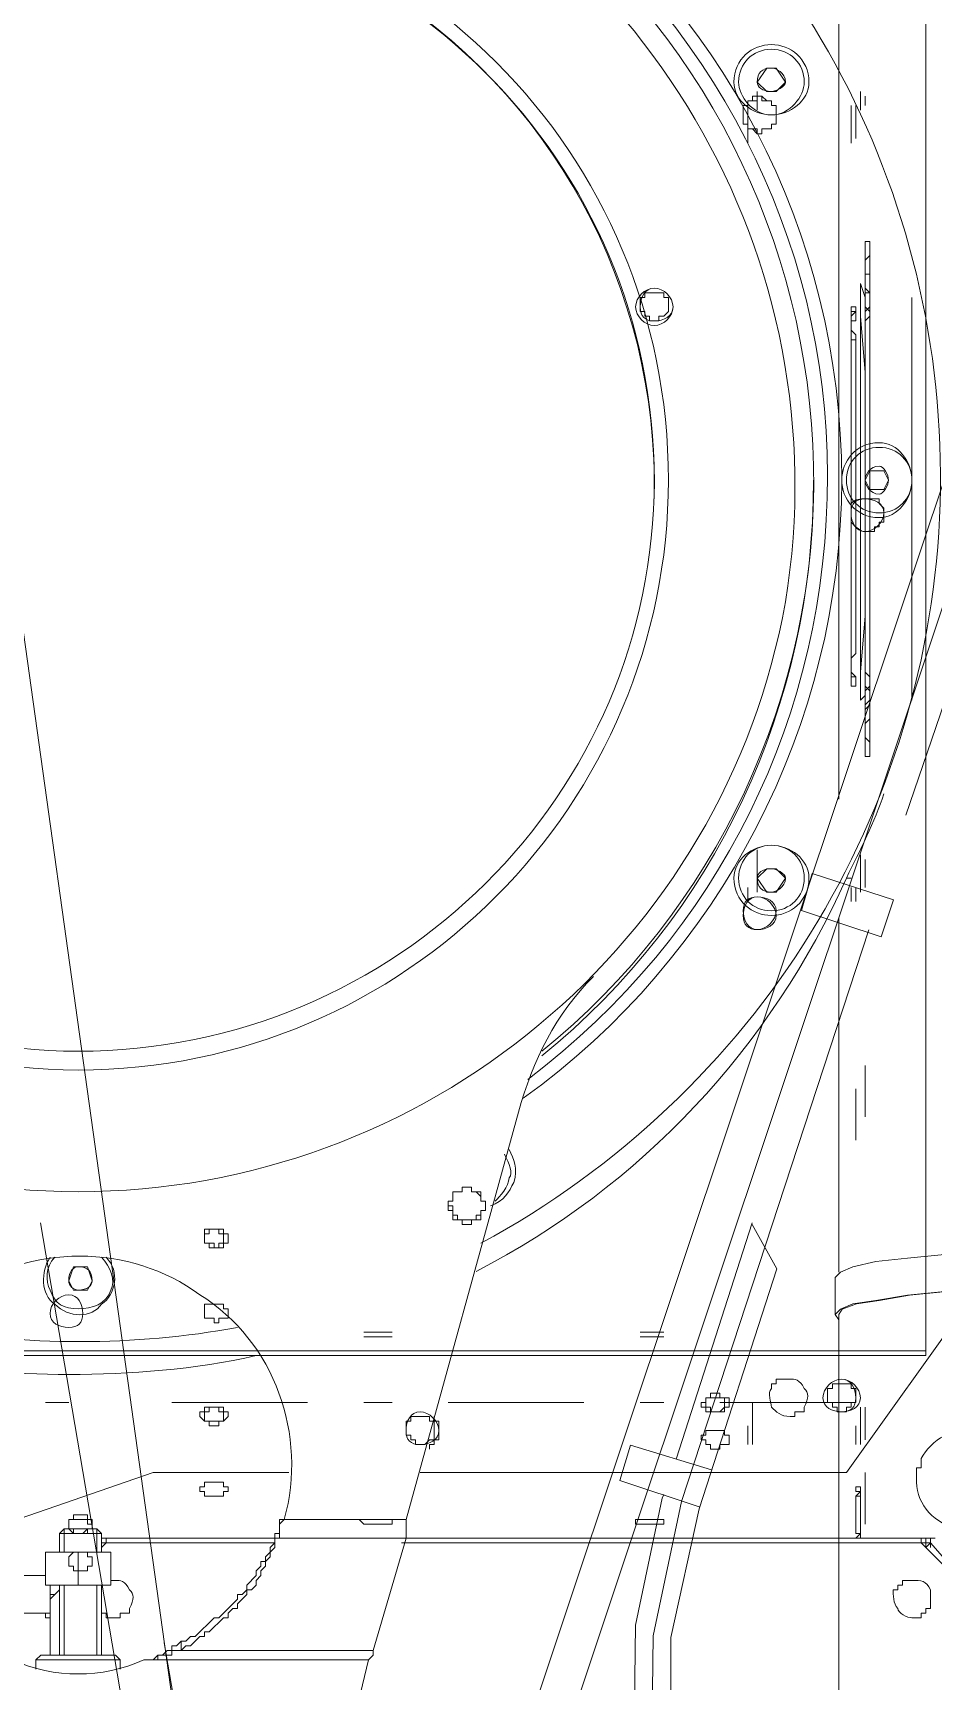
# Model space of a CAD drawing. Header units: millimetres. Extents: x 25083 to 52777, y 24772 to 45779.
# Drawn here: x 49333.5 to 49404.8, y 36073.1 to 36203.8 of the extents above; entities that cross this region are included whole.
import ezdxf

# ---------------------------------------------------------------- set-up
doc = ezdxf.new("R2010")
doc.units = ezdxf.units.MM
doc.layers.add('小车', color=7, linetype='Continuous')
doc.styles.add('标准', font='', dxfattribs={"width": 0.667})
doc.styles.get('标准').set_extended_font_data('FangSong_GB2312')
doc.dimstyles.new('标准', dxfattribs={"dimtxt": 35, "dimasz": 4, "dimexe": 2, "dimexo": 0, "dimtad": 1, "dimdec": 1, "dimzin": 9, "dimdsep": 46, "dimtxsty": '标准', "dimcen": 0, "dimdle": 6, "dimazin": 2, "dimtfac": 1, "dimtdec": 1, "dimtmove": 0, "dimatfit": 3, "dimfxl": 1, "dimtolj": 1, "dimtzin": 0, "dimarcsym": 0})

# ---------------------------------------------------------------- blocks, each defined once
blk = doc.blocks.new('zw$D2F4')
at = {"color": 7, "lineweight": 5}
for points in [[(514.33, 232.47), (514.33, 343.88)], [(514.33, 343.51), (514.33, 218.36)], [(500.96, 319.37), (501.71, 320.48)], [(502.45, 320.48), (501.71, 320.48)], [(502.45, 320.48), (503.19, 319.37)], [(501.71, 318.63), (500.96, 319.37)], [(503.19, 319.37), (502.45, 318.63)], [(501.71, 315.66), (501.33, 315.66), (501.33, 315.28), (500.96, 315.28), (500.59, 315.66), (500.22, 315.66), (500.22, 316.03), (499.85, 316.03), (499.85, 317.51), (500.22, 317.51), (500.22, 317.88), (500.59, 317.88)], [(500.59, 317.88), (500.22, 317.88), (500.22, 317.51), (499.85, 317.51), (499.85, 316.77), (499.85, 316.03), (500.22, 316.03), (500.22, 315.66), (500.96, 315.66), (500.96, 315.28), (501.33, 315.28), (501.33, 315.66), (501.71, 315.66)], [(500.22, 314.54), (500.22, 317.88)], [(500.22, 317.88), (500.22, 314.54)], [(500.59, 317.88), (500.96, 317.88), (500.96, 318.25), (501.33, 318.25), (501.33, 317.88), (501.71, 317.88), (502.08, 317.88), (502.08, 317.51), (502.45, 317.51), (502.45, 316.03), (502.08, 316.03), (502.08, 315.66), (501.71, 315.66)], [(501.71, 315.66), (502.08, 315.66), (502.08, 316.03), (502.45, 316.03), (502.45, 316.77), (502.45, 317.51), (502.08, 317.51), (502.08, 317.88), (501.71, 317.88), (501.33, 318.25), (500.59, 318.25), (500.59, 317.88)], [(500.96, 318.63), (500.96, 317.14)], [(500.96, 317.14), (500.96, 318.63)], [(500.96, 318.63), (500.96, 317.14)], [(500.96, 317.14), (500.96, 318.63)], [(501.71, 318.63), (502.45, 318.63)], [(509.13, 318.63), (509.13, 317.14)], [(509.13, 317.14), (509.13, 318.63)], [(509.5, 318.25), (509.5, 317.51)], [(509.5, 317.51), (509.5, 318.25)], [(500.22, 314.54), (500.22, 317.51)], [(500.22, 317.51), (500.22, 314.54)], [(508.39, 314.54), (508.39, 317.51)], [(508.39, 317.51), (508.39, 314.54)], [(508.76, 314.91), (508.76, 317.51)], [(508.76, 317.51), (508.76, 314.91)], [(509.88, 286.69), (509.88, 306.74), (509.5, 306.74), (509.5, 294.86), (509.5, 290.77), (509.5, 286.32)], [(509.5, 286.32), (509.5, 305.26), (509.88, 305.63), (509.88, 295.23), (509.88, 294.86), (509.88, 286.69)], [(509.5, 286.69), (509.5, 302.29), (509.13, 303.4), (509.13, 296.72), (509.13, 291.89), (509.13, 285.95)], [(509.88, 286.69), (509.88, 304.14), (509.5, 304.14), (509.5, 303.03), (509.88, 302.66), (509.88, 301.54), (509.5, 301.17), (509.5, 286.32)], [(492.79, 302.66), (492.05, 302.66), (492.05, 302.29), (491.68, 302.29), (491.68, 301.17), (492.05, 301.17), (492.05, 300.8), (492.42, 300.8), (492.42, 300.43), (492.79, 300.43)], [(492.79, 300.43), (493.16, 300.43), (493.16, 300.8), (493.54, 300.8), (493.91, 301.17), (493.91, 302.29), (493.54, 302.29), (493.54, 302.66), (492.79, 302.66)], [(509.5, 286.32), (509.5, 300.43), (509.88, 300.8), (509.88, 301.17), (509.5, 301.54), (509.5, 302.66), (509.88, 302.66), (509.88, 286.69)], [(508.39, 286.32), (508.39, 301.54), (508.76, 301.54), (508.76, 301.17), (508.39, 300.8), (508.39, 299.69), (508.76, 299.32), (508.76, 286.69)], [(508.39, 286.32), (508.39, 301.17), (508.39, 286.69)], [(508.76, 286.69), (508.76, 298.94), (508.39, 298.94), (508.39, 300.43), (508.76, 300.43), (508.76, 301.17), (508.39, 301.17), (508.39, 286.32)], [(509.13, 286.32), (509.13, 300.8), (509.5, 296.34), (509.5, 286.69)], [(509.5, 287.8), (509.88, 288.55)], [(509.88, 287.06), (509.5, 287.8)], [(510.99, 288.55), (509.88, 288.55)], [(510.99, 288.55), (511.36, 287.8)], [(511.36, 287.8), (510.99, 287.06)], [(508.39, 286.69), (508.39, 271.46), (508.39, 286.32)], [(508.76, 286.69), (508.76, 274.06), (508.39, 273.69), (508.39, 272.21), (508.76, 272.21), (508.76, 271.46), (508.39, 271.46), (508.39, 286.32)], [(508.39, 286.32), (508.39, 271.46), (508.76, 271.46), (508.76, 272.21), (508.39, 272.58), (508.39, 273.69), (508.76, 274.06), (508.76, 286.69)], [(509.13, 285.95), (509.13, 270.35), (509.5, 270.72), (509.5, 275.92), (509.5, 281.12), (509.5, 286.69)], [(509.5, 286.69), (509.5, 277.03), (509.13, 272.58), (509.13, 276.29), (509.13, 276.66), (509.13, 286.32)], [(509.5, 286.32), (509.5, 271.46), (509.88, 271.09), (509.88, 269.98), (509.5, 269.61), (509.5, 268.49), (509.88, 268.86), (509.88, 286.69)], [(509.88, 286.69), (509.88, 270.35), (509.5, 269.98), (509.5, 271.09), (509.88, 271.46), (509.88, 272.21), (509.5, 272.58), (509.5, 286.32)], [(509.5, 286.32), (509.5, 265.89), (509.88, 265.89), (509.88, 277.78), (509.88, 281.86), (509.88, 286.69)], [(509.88, 286.69), (509.88, 267.01), (509.5, 267.38), (509.5, 277.78), (509.5, 286.32)], [(509.5, 283.72), (510.25, 283.72), (510.25, 284.09), (510.62, 284.09), (510.62, 284.46), (510.99, 284.46), (510.99, 285.58), (510.62, 285.95), (510.62, 286.32), (509.5, 286.32)], [(509.88, 287.06), (510.99, 287.06)], [(513.22, 286.69), (513.22, 286.32)], [(513.22, 285.95), (513.22, 286.69)], [(513.22, 286.32), (513.22, 270.35), (513.22, 275.18), (513.22, 285.95)], [(500.96, 258.47), (500.96, 255.12)], [(500.96, 255.12), (500.96, 258.47)], [(500.96, 258.09), (500.96, 255.12)], [(500.96, 255.12), (500.96, 258.09)], [(509.13, 258.09), (509.13, 255.12)], [(509.13, 255.12), (509.13, 258.09)], [(509.5, 257.72), (509.5, 255.49)], [(509.5, 255.49), (509.5, 257.72)], [(500.96, 256.24), (501.71, 256.98)], [(501.71, 255.12), (500.96, 256.24)], [(502.45, 256.98), (501.71, 256.98)], [(502.45, 256.98), (503.19, 256.24)], [(503.19, 256.24), (502.45, 255.12)], [(508.39, 256.24), (508.02, 256.24)], [(500.22, 254.38), (500.22, 255.49)], [(500.22, 255.49), (500.22, 254.38)], [(500.22, 254.38), (500.22, 255.49)], [(500.22, 255.49), (500.22, 254.38)], [(501.71, 255.12), (502.45, 255.12)], [(508.39, 254.38), (508.39, 255.49)], [(508.39, 255.49), (508.39, 254.38)], [(508.76, 254.38), (508.76, 255.12), (508.76, 255.49)], [(508.76, 255.49), (508.76, 254.75), (508.76, 254.38)], [(509.5, 241.38), (509.5, 238.78), (509.5, 238.41), (509.5, 237.3)], [(509.5, 237.3), (509.5, 239.9), (509.5, 241.38)], [(509.5, 241.01), (509.5, 237.67)], [(509.5, 237.67), (509.5, 241.01)], [(508.76, 235.44), (508.76, 238.04), (508.76, 239.53)], [(508.76, 239.53), (508.76, 236.93), (508.76, 236.56), (508.76, 235.44)], [(508.76, 235.81), (508.76, 239.16)], [(508.76, 239.16), (508.76, 235.81)], [(476.82, 229.5), (476.82, 229.87), (476.45, 229.87), (476.45, 230.61), (476.82, 230.61), (476.82, 230.99), (476.82, 231.36), (477.57, 231.36), (477.57, 231.73), (478.31, 231.73), (478.31, 231.36), (478.68, 231.36), (479.05, 230.99)], [(479.05, 230.99), (479.05, 231.36), (478.31, 231.36), (478.31, 231.73), (477.94, 231.73), (477.57, 231.73), (477.57, 231.36), (476.82, 231.36), (476.82, 230.61), (476.45, 230.61), (476.45, 230.24), (476.82, 230.24), (476.82, 229.5)], [(514.33, 218.73), (514.33, 232.47)], [(479.05, 230.99), (479.05, 230.61), (479.42, 230.61), (479.42, 229.87), (479.05, 229.87), (479.05, 229.5), (479.05, 229.13), (478.31, 229.13), (478.31, 228.76), (477.57, 228.76), (477.57, 229.13), (476.82, 229.13), (476.82, 229.5)], [(476.82, 229.5), (477.2, 229.5), (477.2, 229.13), (477.94, 229.13), (478.68, 229.13), (478.68, 229.5), (479.05, 229.5), (479.05, 229.87), (479.42, 229.87), (479.42, 230.61), (479.05, 230.61), (479.05, 230.99)], [(457.89, 228.39), (457.14, 228.39), (457.14, 228.01), (457.14, 227.64), (457.14, 227.27), (457.51, 227.27), (457.51, 226.9), (457.89, 226.9)], [(457.89, 226.9), (457.89, 227.27), (457.14, 227.27), (457.14, 227.64), (457.14, 228.01), (457.51, 228.01), (457.51, 228.39), (457.89, 228.39)], [(457.89, 226.9), (458.63, 226.9), (458.63, 227.27), (459, 227.27), (459, 228.01), (458.63, 228.01), (458.63, 228.39), (457.89, 228.39)], [(457.89, 228.39), (458.26, 228.39), (458.26, 228.01), (458.63, 228.01), (458.63, 227.64), (458.63, 227.27), (458.26, 227.27), (458.26, 226.9), (457.89, 226.9)], [(521.02, 227.27), (508.02, 209.08)], [(446.37, 224.3), (446.74, 225.41)], [(447.86, 225.41), (446.74, 225.41)], [(447.86, 225.41), (448.23, 224.3)], [(446.74, 223.56), (446.37, 224.3)], [(446.74, 223.56), (447.86, 223.56)], [(448.23, 224.3), (447.86, 223.56)], [(457.89, 222.44), (457.14, 222.44), (457.14, 222.07), (457.14, 221.33), (457.89, 221.33), (457.89, 220.96)], [(457.89, 220.96), (458.26, 220.96), (458.26, 221.33), (459, 221.33), (459, 221.7), (459, 222.07), (458.63, 222.07), (458.63, 222.44), (457.89, 222.44)], [(469.77, 220.22), (470.88, 220.22), (472, 220.22)], [(472, 220.22), (470.88, 220.22), (469.77, 220.22)], [(469.77, 219.84), (470.88, 219.84), (472, 219.84)], [(472, 219.84), (470.88, 219.84), (469.77, 219.84)], [(470.14, 220.22), (471.63, 220.22)], [(471.63, 220.22), (470.14, 220.22)], [(470.14, 219.84), (471.63, 219.84)], [(471.63, 219.84), (470.14, 219.84)], [(491.68, 220.22), (492.42, 220.22), (492.79, 220.22), (493.54, 220.22)], [(493.54, 220.22), (492.79, 220.22), (492.42, 220.22), (491.68, 220.22)], [(491.68, 220.22), (493.54, 220.22)], [(493.54, 220.22), (491.68, 220.22)], [(491.68, 219.84), (492.42, 219.84), (493.54, 219.84)], [(493.54, 219.84), (492.42, 219.84), (491.68, 219.84)], [(491.68, 219.84), (493.16, 219.84)], [(493.16, 219.84), (491.68, 219.84)], [(514.33, 218.36), (434.86, 218.36)], [(435.23, 218.73), (514.33, 218.73)], [(444.52, 218.73), (445.26, 218.73), (446.37, 218.73)], [(446.37, 218.73), (445.26, 218.73), (444.52, 218.73)], [(444.52, 218.73), (446.37, 218.73)], [(446.37, 218.73), (444.52, 218.73)], [(454.54, 218.73), (465.31, 218.73)], [(465.31, 218.73), (454.54, 218.73)], [(476.45, 218.73), (487.22, 218.73)], [(487.22, 218.73), (476.45, 218.73)], [(497.99, 218.73), (508.76, 218.73)], [(508.76, 218.73), (497.99, 218.73)], [(514.33, 218.36), (514.33, 218.73)], [(503.56, 216.5), (502.45, 216.5), (502.45, 216.13), (502.08, 216.13), (502.08, 215.76)], [(507.65, 216.13), (506.91, 216.13), (506.91, 215.76), (506.53, 215.76), (506.53, 214.65), (506.91, 214.65), (506.91, 214.27), (507.28, 214.27), (507.28, 213.9), (507.65, 213.9)], [(507.65, 213.9), (508.02, 213.9), (508.02, 214.27), (508.39, 214.27), (508.39, 214.65), (508.76, 214.65), (508.76, 215.76), (508.39, 215.76), (508.39, 216.13), (507.65, 216.13)], [(444.52, 214.65), (446.37, 214.65)], [(446.37, 214.65), (444.52, 214.65)], [(465.31, 214.65), (461.23, 214.65), (460.11, 214.65), (454.54, 214.65)], [(454.54, 214.65), (459, 214.65), (459.74, 214.65), (465.31, 214.65)], [(455.29, 214.65), (464.94, 214.65)], [(464.94, 214.65), (455.29, 214.65)], [(469.77, 214.65), (472, 214.65)], [(472, 214.65), (469.77, 214.65)], [(469.77, 214.65), (472, 214.65)], [(472, 214.65), (469.77, 214.65)], [(487.22, 214.65), (482.77, 214.65), (481.65, 214.65), (476.45, 214.65)], [(476.45, 214.65), (480.54, 214.65), (481.65, 214.65), (487.22, 214.65)], [(476.82, 214.65), (486.48, 214.65)], [(486.48, 214.65), (476.82, 214.65)], [(491.68, 214.65), (493.54, 214.65)], [(493.54, 214.65), (491.68, 214.65)], [(491.68, 214.65), (493.54, 214.65)], [(493.54, 214.65), (491.68, 214.65)], [(497.62, 215.39), (497.25, 215.39), (497.25, 215.02), (496.88, 215.02), (496.88, 214.65), (496.51, 214.65), (496.51, 214.27), (496.88, 214.27), (496.88, 213.9), (497.62, 213.9)], [(497.62, 213.9), (497.25, 213.9), (497.25, 214.27), (496.88, 214.27), (496.88, 214.65), (496.88, 215.02), (497.62, 215.02)], [(497.62, 213.9), (498.36, 213.9), (498.36, 214.27), (498.74, 214.27), (498.74, 215.02), (497.99, 215.02), (497.99, 215.39), (497.62, 215.39)], [(497.62, 215.02), (498.36, 215.02), (498.36, 214.65), (498.36, 214.27), (497.99, 213.9), (497.62, 213.9)], [(508.76, 214.65), (504.31, 214.65), (503.56, 214.65), (497.99, 214.65)], [(497.99, 214.65), (502.45, 214.65), (503.19, 214.65), (508.76, 214.65)], [(498.36, 214.65), (508.39, 214.65)], [(508.39, 214.65), (498.36, 214.65)], [(500.59, 214.65), (500.59, 211.3)], [(500.59, 211.3), (500.59, 214.65)], [(457.89, 214.27), (457.14, 214.27), (457.14, 213.9), (456.77, 213.9), (456.77, 213.53), (457.14, 213.16), (457.51, 213.16), (457.51, 212.79), (457.89, 212.79)], [(457.89, 213.16), (457.14, 213.16), (457.14, 213.53), (457.14, 213.9), (457.51, 213.9), (457.51, 214.27), (457.89, 214.27)], [(457.89, 212.79), (458.26, 212.79), (458.26, 213.16), (458.63, 213.16), (459, 213.53), (459, 213.9), (458.63, 213.9), (458.63, 214.27), (457.89, 214.27)], [(457.89, 214.27), (458.26, 214.27), (458.26, 213.9), (458.63, 213.9), (458.63, 213.53), (458.63, 213.16), (457.89, 213.16)], [(474.23, 213.53), (473.48, 213.53), (473.48, 213.16), (473.11, 213.16), (473.11, 212.05), (473.48, 212.05), (473.48, 211.67), (473.85, 211.67), (473.85, 211.3), (474.23, 211.3)], [(474.23, 211.3), (474.6, 211.3), (474.97, 211.67), (475.34, 211.67), (475.34, 212.05), (475.34, 213.16), (474.97, 213.16), (474.97, 213.53), (474.23, 213.53)], [(475.71, 211.67), (475.71, 213.16), (475.34, 213.16), (475.34, 213.53)], [(500.59, 214.27), (500.59, 211.3)], [(500.59, 211.3), (500.59, 214.27)], [(503.56, 213.53), (503.93, 213.53), (503.93, 213.9), (504.68, 213.9), (504.68, 214.27)], [(509.13, 214.27), (509.13, 211.3)], [(509.13, 211.3), (509.13, 214.27)], [(509.5, 214.27), (509.5, 211.67)], [(509.5, 211.67), (509.5, 214.27)], [(474.97, 211.67), (475.34, 211.67), (475.34, 212.05)], [(475.34, 212.05), (475.34, 212.79)], [(497.62, 212.42), (496.88, 212.42), (496.88, 212.05), (496.51, 212.05), (496.51, 211.67), (496.88, 211.67), (496.88, 211.3), (497.25, 211.3), (497.25, 210.93), (497.62, 210.93)], [(497.62, 210.93), (497.99, 210.93), (497.99, 211.3), (498.74, 211.3), (498.74, 211.67), (498.74, 212.05), (498.36, 212.05), (498.36, 212.42), (497.62, 212.42)], [(500.22, 212.79), (500.22, 211.3)], [(500.22, 211.3), (500.22, 212.79)], [(500.22, 212.79), (500.22, 211.3)], [(500.22, 211.3), (500.22, 212.79)], [(508.76, 212.79), (508.76, 211.3)], [(508.76, 211.3), (508.76, 212.79)], [(509.13, 212.79), (509.13, 211.67)], [(509.13, 211.67), (509.13, 212.79)], [(474.97, 210.93), (474.97, 211.3), (475.34, 211.3), (475.34, 211.67), (475.71, 211.67)], [(513.96, 210.19), (513.96, 209.45), (513.59, 209.45), (513.59, 208.33)], [(453.06, 209.08), (432.63, 202.02)], [(463.83, 209.08), (453.06, 209.08)], [(457.89, 208.33), (457.14, 208.33), (457.14, 207.96), (456.77, 207.96), (456.77, 207.59), (457.14, 207.59), (457.14, 207.22), (457.89, 207.22)], [(457.89, 207.22), (458.63, 207.22), (458.63, 207.59), (459, 207.59), (459, 207.96), (458.63, 207.96), (458.63, 208.33), (457.89, 208.33)], [(508.02, 209.08), (474.23, 209.08)], [(509.13, 203.88), (508.76, 203.88), (509.13, 204.25), (508.76, 204.25), (508.76, 206.48), (508.76, 207.22), (509.13, 207.22), (509.13, 207.59), (508.76, 207.59), (508.76, 207.96), (509.13, 207.96)], [(509.13, 207.96), (509.13, 207.59), (509.13, 205.36), (509.13, 204.99), (509.13, 204.25), (509.13, 203.88)], [(509.5, 209.08), (509.5, 206.48), (509.5, 206.1), (509.5, 204.99)], [(509.5, 204.99), (509.5, 207.59), (509.5, 209.08)], [(509.5, 208.7), (509.5, 205.36)], [(509.5, 205.36), (509.5, 208.7)], [(509.13, 207.59), (508.76, 207.22), (508.76, 204.25), (509.13, 204.25)], [(509.13, 204.25), (509.13, 207.59)], [(447.12, 204.25), (446.74, 204.25), (446.37, 204.62), (446.37, 205.36), (446.74, 205.36), (446.74, 205.73), (447.12, 205.73)], [(447.12, 205.36), (446.37, 205.36), (446.37, 204.99), (446.37, 204.62), (446.74, 204.62), (446.74, 204.25), (447.12, 204.25)], [(447.12, 205.73), (447.86, 205.73), (447.86, 205.36), (448.23, 205.36), (448.23, 204.99), (448.23, 204.62), (447.86, 204.62), (447.86, 204.25), (447.12, 204.25)], [(447.12, 204.25), (447.49, 204.25), (447.86, 204.62), (448.23, 204.62), (448.23, 204.99), (447.86, 204.99), (447.86, 205.36), (447.12, 205.36)], [(462.71, 204.25), (463.08, 204.25), (463.08, 205.36), (463.46, 205.36)], [(470.88, 204.99), (469.77, 204.99), (469.4, 205.36), (470.88, 205.36)], [(470.88, 205.36), (472, 205.36), (472, 204.99), (470.88, 204.99)], [(492.42, 204.99), (491.31, 204.99), (491.31, 205.36), (492.42, 205.36)], [(492.42, 205.36), (493.54, 205.36), (493.54, 204.99), (492.42, 204.99)], [(446, 204.62), (445.63, 204.25)], [(445.63, 204.25), (447.12, 204.25)], [(445.63, 204.25), (445.63, 202.76)], [(447.12, 204.62), (446, 204.62)], [(446, 204.62), (447.12, 204.62)], [(448.6, 204.62), (447.12, 204.62)], [(448.6, 204.62), (447.12, 204.62)], [(448.97, 204.25), (447.12, 204.25)], [(448.6, 204.62), (448.97, 204.25)], [(448.97, 204.25), (448.97, 202.76)], [(455.29, 195.71), (455.66, 195.71), (456.03, 196.08), (456.4, 196.08), (457.89, 197.56), (458.26, 197.56), (459.74, 199.05), (459.74, 199.42), (460.11, 199.42), (460.49, 199.79), (460.49, 200.16), (461.23, 200.91), (461.23, 201.28), (461.6, 201.65), (461.6, 202.02), (461.97, 202.02), (461.97, 202.39), (462.34, 202.76), (462.34, 203.13), (462.71, 203.5), (462.71, 204.25)], [(462.71, 203.88), (462.71, 204.25)], [(444.52, 200.16), (444.52, 202.76)], [(447.12, 202.76), (444.52, 202.76)], [(444.89, 202.76), (444.52, 202.76)], [(449.72, 202.76), (444.89, 202.76)], [(447.12, 201.28), (446.74, 201.28), (446.74, 201.65), (446.37, 201.65), (446.37, 202.02), (446.37, 202.39), (446.74, 202.76), (447.12, 202.76)], [(447.12, 200.16), (447.12, 202.76)], [(449.72, 202.76), (447.12, 202.76)], [(447.12, 202.76), (447.86, 202.76), (447.86, 202.39), (448.23, 202.39), (448.23, 201.65), (447.86, 201.65), (447.86, 201.28), (447.12, 201.28)], [(462.71, 203.88), (448.97, 203.88)], [(448.97, 203.13), (449.34, 203.5)], [(448.97, 203.5), (448.97, 203.13)], [(448.97, 203.13), (448.97, 203.5)], [(448.97, 203.13), (448.97, 203.5), (449.34, 203.5)], [(449.34, 203.5), (449.34, 203.88)], [(449.34, 203.5), (462.71, 203.5)], [(462.71, 203.5), (449.34, 203.5)], [(449.72, 200.16), (449.72, 202.76)], [(472.74, 203.5), (513.96, 203.5)], [(513.96, 203.5), (472.74, 203.5)], [(515.07, 203.88), (473.11, 203.88)], [(513.96, 203.88), (513.96, 203.5), (514.33, 203.5), (514.33, 203.13)], [(513.96, 203.5), (518.42, 199.05)], [(514.33, 203.13), (513.96, 203.5)], [(514.7, 203.5), (514.33, 203.13)], [(514.7, 203.88), (514.7, 203.5)], [(517.3, 200.53), (514.7, 203.5)], [(514.7, 203.5), (514.7, 203.13)], [(444.52, 200.91), (440.8, 200.91)], [(447.12, 200.16), (444.52, 200.16)], [(444.52, 200.16), (444.89, 200.16)], [(444.89, 200.16), (444.89, 199.42)], [(445.63, 200.16), (444.89, 200.16)], [(445.63, 200.16), (444.89, 200.16)], [(447.12, 200.16), (445.63, 200.16)], [(447.12, 200.16), (445.63, 200.16)], [(445.63, 200.16), (445.63, 194.59)], [(449.72, 200.16), (447.12, 200.16)], [(448.97, 200.16), (447.12, 200.16)], [(448.97, 200.16), (447.12, 200.16)], [(449.72, 200.16), (448.97, 200.16)], [(449.72, 200.16), (448.97, 200.16)], [(448.97, 200.16), (448.97, 194.59)], [(513.22, 200.53), (512.48, 200.53), (512.48, 200.16), (512.1, 200.16), (512.1, 199.79), (511.73, 199.79)], [(444.89, 199.05), (445.63, 199.79)], [(444.89, 199.42), (445.26, 199.42)], [(444.89, 198.31), (444.89, 199.42)], [(444.89, 194.59), (444.89, 199.05)], [(435.98, 197.93), (444.15, 197.93)], [(444.52, 197.93), (442.66, 197.93), (442.29, 197.56), (440.8, 197.56), (440.43, 197.19), (440.06, 197.19), (439.69, 196.82), (438.57, 196.82), (438.57, 196.45), (437.83, 196.45)], [(444.89, 197.19), (444.89, 197.56), (444.52, 197.56), (444.52, 197.93)], [(444.89, 198.31), (444.89, 197.93)], [(448.97, 197.93), (449.34, 197.93), (449.34, 197.56), (450.09, 197.56)], [(450.09, 197.56), (450.46, 197.56), (450.46, 197.93), (451.2, 197.93), (451.2, 198.31)], [(513.22, 197.56), (513.96, 197.56), (513.96, 197.93), (514.33, 197.93), (514.33, 198.31), (514.7, 198.31)], [(452.69, 194.22), (453.06, 194.22), (453.43, 194.59), (453.8, 194.59), (454.17, 194.96), (454.54, 194.96), (454.54, 195.33), (454.91, 195.33), (455.29, 195.71)], [(455.29, 194.96), (455.29, 195.71)], [(444.15, 194.59), (443.77, 194.22)], [(450.46, 194.22), (443.77, 194.22)], [(443.77, 194.22), (443.77, 193.48)], [(450.09, 194.59), (444.15, 194.59)], [(450.46, 194.22), (450.09, 194.59)], [(450.46, 194.22), (450.46, 193.48)]]:
    blk.add_lwpolyline(points, dxfattribs=at)
blk.add_lwpolyline([(513.22, 286.69), (513.22, 302.29), (513.22, 297.46)], close=True, dxfattribs=at)
at = {"color": 7, "lineweight": 0}
for points in [[(473.11, 205.36), (482.02, 237.67)], [(462.71, 203.88), (463.08, 203.88), (463.08, 204.99), (463.46, 205.36)], [(463.46, 205.36), (473.11, 205.36)], [(473.11, 205.36), (473.11, 203.88)], [(446, 204.62), (446, 202.76)], [(448.6, 204.62), (448.6, 202.76)], [(455.29, 194.96), (455.66, 195.33), (456.03, 195.33), (456.77, 196.08), (457.14, 196.08), (457.14, 196.45), (457.51, 196.45), (458.63, 197.56), (459, 197.56), (459, 197.93), (459.37, 198.31), (459.74, 198.31), (459.74, 198.68), (460.49, 199.42), (460.49, 199.79), (460.86, 199.79), (461.23, 200.16), (461.23, 200.53), (461.6, 200.91), (461.6, 201.28), (461.97, 201.65), (461.97, 202.02), (462.34, 202.39), (462.34, 202.76), (462.71, 203.13), (462.71, 203.88)], [(462.71, 203.88), (473.11, 203.88)], [(473.11, 203.88), (470.51, 194.96)], [(446, 200.16), (446, 194.59)], [(448.6, 200.16), (448.6, 194.59)], [(452.69, 194.22), (453.43, 194.22), (453.43, 194.59), (454.54, 194.59), (454.54, 194.96), (455.29, 194.96)], [(455.29, 194.96), (470.51, 194.96)], [(470.51, 194.96), (470.51, 194.59), (470.14, 194.22)], [(452.32, 194.22), (470.14, 194.22)], [(452.32, 194.22), (452.69, 194.22)], [(470.14, 194.22), (467.54, 183.45)]]:
    blk.add_lwpolyline(points, dxfattribs=at)
at = {"color": 7, "lineweight": 5}
for points in [[(515.45, 285.95), (516.19, 310.83), (503.56, 333.85), (482.4, 346.48)], [(503.19, 278.15), (507.65, 305.26), (492.05, 331.99), (466.06, 341.28)], [(507.65, 287.8), (507.65, 307.49), (497.99, 325.68), (482.4, 336.82)], [(506.53, 288.17), (506.53, 307.11), (497.25, 324.57), (482.4, 335.71)], [(505.42, 288.92), (505.05, 306.74), (496.51, 323.83), (482.02, 334.59)], [(470.51, 327.17), (484.62, 318.63), (493.16, 303.03), (492.79, 286.32)], [(483.88, 242.5), (497.62, 253.64), (505.79, 270.72), (505.42, 288.92)], [(482.4, 238.78), (497.99, 249.92), (507.65, 268.49), (507.65, 287.8)], [(482.77, 240.27), (497.99, 251.78), (506.53, 269.24), (506.53, 288.17)], [(483.88, 242.13), (497.62, 253.27), (505.42, 269.98), (505.42, 287.8)], [(508.39, 285.95), (508.76, 286.32), (509.13, 286.32), (509.5, 286.32)], [(479.05, 227.27), (500.96, 239.16), (514.7, 261.44), (515.45, 285.95)], [(508.39, 284.46), (508.39, 284.83), (508.39, 285.2), (508.39, 285.95)], [(509.5, 283.72), (509.13, 283.72), (508.76, 284.09), (508.39, 284.46)], [(391.41, 278.15), (396.24, 251.04), (419.64, 231.36), (447.12, 231.36)], [(447.12, 231.36), (474.6, 231.36), (498.36, 251.04), (503.19, 278.15)], [(508.02, 256.24), (509.13, 258.47), (510.25, 260.69), (510.99, 262.92)], [(478.68, 225.04), (491.68, 231.73), (502.08, 242.87), (508.02, 256.24)], [(481.28, 232.47), (481.65, 232.84), (481.28, 233.58), (480.91, 234.33)], [(481.65, 232.1), (482.02, 233.21), (481.65, 233.96), (481.28, 234.7)], [(479.8, 230.24), (480.91, 230.61), (481.28, 231.36), (481.65, 232.1)], [(480.17, 230.61), (480.54, 230.99), (481.28, 231.73), (481.28, 232.47)], [(444.89, 226.16), (444.15, 225.04), (444.15, 223.19), (445.26, 222.44)], [(445.26, 226.16), (444.52, 225.41), (444.52, 224.3), (444.89, 223.56)], [(449.72, 223.56), (450.09, 224.3), (449.72, 225.41), (448.97, 226.16)], [(448.97, 222.44), (450.09, 223.19), (450.46, 225.04), (449.34, 226.16)], [(444.89, 223.56), (445.26, 222.44), (446, 222.07), (447.12, 222.07)], [(447.12, 222.07), (448.23, 222.07), (449.34, 222.44), (449.72, 223.56)], [(445.26, 222.44), (446.37, 221.33), (448.23, 221.33), (448.97, 222.44)], [(434.49, 220.59), (443.03, 219.1), (451.57, 219.1), (459.74, 220.59)], [(446.37, 216.87), (451.2, 216.87), (456.4, 217.25), (461.23, 218.36)], [(433, 217.99), (437.09, 217.25), (441.92, 216.87), (446.37, 216.87)], [(502.08, 215.76), (501.71, 215.39), (502.08, 214.65), (502.08, 214.27)], [(504.68, 215.76), (504.31, 216.5), (503.93, 216.5), (503.56, 216.5)], [(504.68, 214.27), (505.05, 215.02), (505.05, 215.39), (504.68, 215.76)], [(502.08, 214.27), (502.45, 213.9), (502.82, 213.53), (503.56, 213.53)], [(475.34, 212.79), (475.34, 212.79), (475.34, 212.79), (475.34, 212.79)], [(513.96, 210.19), (514.7, 211.67), (516.56, 212.79), (518.42, 212.42)], [(513.59, 208.33), (513.59, 206.48), (515.07, 204.99), (516.93, 204.62)], [(448.97, 203.5), (448.97, 203.5), (448.97, 203.5), (448.97, 203.5)], [(514.33, 203.88), (514.33, 203.5), (514.33, 203.5), (514.33, 203.5)], [(514.33, 203.5), (514.7, 203.5), (514.7, 203.5), (514.7, 203.5)], [(450.09, 200.53), (450.09, 200.53), (449.72, 200.53), (449.72, 200.53)], [(451.2, 199.79), (450.83, 200.53), (450.46, 200.53), (450.09, 200.53)], [(514.7, 199.79), (514.33, 200.53), (513.96, 200.53), (513.22, 200.53)], [(451.2, 198.31), (451.57, 199.05), (451.57, 199.42), (451.2, 199.79)], [(511.73, 199.79), (511.73, 199.42), (511.73, 198.68), (512.1, 198.31)], [(514.7, 198.31), (514.7, 199.05), (514.7, 199.42), (514.7, 199.79)], [(444.89, 197.93), (444.89, 197.93), (444.52, 197.93), (444.52, 197.93)], [(444.89, 197.93), (444.89, 197.93), (444.89, 197.56), (444.89, 197.56)], [(444.89, 197.56), (444.89, 197.19), (444.89, 197.19), (444.89, 196.82)], [(512.1, 198.31), (512.1, 197.93), (512.85, 197.56), (513.22, 197.56)], [(444.89, 196.82), (444.89, 196.08), (444.89, 195.33), (444.89, 194.59)]]:
    blk.add_open_spline(points, degree=3, dxfattribs=at)
for points in [[(447.12, 334.59), (421.49, 334.59), (400.7, 313.8), (400.7, 287.8), (400.7, 262.18), (421.49, 241.01), (447.12, 241.01), (473.11, 241.01), (493.91, 262.18), (493.91, 287.8), (493.91, 313.8), (473.11, 334.59), (447.12, 334.59)], [(447.12, 333.48), (422.24, 333.48), (401.81, 313.06), (401.81, 287.8), (401.81, 262.92), (422.24, 242.5), (447.12, 242.5), (472.37, 242.5), (492.79, 262.92), (492.79, 287.8), (492.79, 313.06), (472.37, 333.48), (447.12, 333.48)], [(502.08, 322.34), (500.59, 322.34), (499.11, 321.23), (499.11, 319.37), (499.11, 317.88), (500.59, 316.77), (502.08, 316.77), (503.56, 316.77), (505.05, 317.88), (505.05, 319.37), (505.05, 321.23), (503.56, 322.34), (502.08, 322.34)], [(502.08, 321.97), (500.59, 321.97), (499.48, 320.85), (499.48, 319.37), (499.48, 318.25), (500.59, 316.77), (502.08, 316.77), (503.56, 316.77), (504.68, 318.25), (504.68, 319.37), (504.68, 320.85), (503.56, 321.97), (502.08, 321.97)], [(502.08, 320.48), (501.33, 320.48), (500.96, 320.11), (500.96, 319.37), (500.96, 319), (501.33, 318.63), (502.08, 318.63), (502.45, 318.63), (503.19, 319), (503.19, 319.37), (503.19, 320.11), (502.45, 320.48), (502.08, 320.48)], [(492.79, 303.03), (492.05, 303.03), (491.31, 302.29), (491.31, 301.54), (491.31, 300.8), (492.05, 300.06), (492.79, 300.06), (493.54, 300.06), (494.28, 300.8), (494.28, 301.54), (494.28, 302.29), (493.54, 303.03), (492.79, 303.03)], [(492.79, 303.03), (492.05, 303.03), (491.68, 302.29), (491.68, 301.54), (491.68, 300.8), (492.05, 300.43), (492.79, 300.43), (493.54, 300.43), (494.28, 300.8), (494.28, 301.54), (494.28, 302.29), (493.54, 303.03), (492.79, 303.03)], [(510.62, 290.77), (508.76, 290.77), (507.65, 289.29), (507.65, 287.8), (507.65, 286.32), (508.76, 284.83), (510.62, 284.83), (512.1, 284.83), (513.22, 286.32), (513.22, 287.8), (513.22, 289.29), (512.1, 290.77), (510.62, 290.77)], [(510.62, 290.4), (509.13, 290.4), (508.02, 289.29), (508.02, 287.8), (508.02, 286.32), (509.13, 285.2), (510.62, 285.2), (512.1, 285.2), (513.22, 286.32), (513.22, 287.8), (513.22, 289.29), (512.1, 290.4), (510.62, 290.4)], [(510.62, 288.92), (509.88, 288.92), (509.5, 288.17), (509.5, 287.8), (509.5, 287.43), (509.88, 286.69), (510.62, 286.69), (510.99, 286.69), (511.36, 287.43), (511.36, 287.8), (511.36, 288.17), (510.99, 288.92), (510.62, 288.92)], [(509.5, 286.32), (508.76, 286.32), (508.39, 285.95), (508.39, 285.2), (508.39, 284.46), (508.76, 283.72), (509.5, 283.72), (510.25, 283.72), (510.99, 284.46), (510.99, 285.2), (510.99, 285.95), (510.25, 286.32), (509.5, 286.32)], [(502.08, 258.84), (500.59, 258.84), (499.11, 257.72), (499.11, 256.24), (499.11, 254.38), (500.59, 253.27), (502.08, 253.27), (503.56, 253.27), (505.05, 254.38), (505.05, 256.24), (505.05, 257.72), (503.56, 258.84), (502.08, 258.84)], [(502.08, 258.84), (500.59, 258.84), (499.48, 257.72), (499.48, 256.24), (499.48, 254.75), (500.59, 253.64), (502.08, 253.64), (503.56, 253.64), (504.68, 254.75), (504.68, 256.24), (504.68, 257.72), (503.56, 258.84), (502.08, 258.84)], [(502.08, 256.98), (501.33, 256.98), (500.96, 256.61), (500.96, 256.24), (500.96, 255.49), (501.33, 255.12), (502.08, 255.12), (502.45, 255.12), (503.19, 255.49), (503.19, 256.24), (503.19, 256.61), (502.45, 256.98), (502.08, 256.98)], [(500.96, 254.75), (500.22, 254.75), (499.85, 254.38), (499.85, 253.64), (499.85, 252.9), (500.22, 252.15), (500.96, 252.15), (501.71, 252.15), (502.45, 252.9), (502.45, 253.64), (502.45, 254.38), (501.71, 254.75), (500.96, 254.75)], [(500.96, 254.75), (500.22, 254.75), (499.85, 254.01), (499.85, 253.27), (499.85, 252.52), (500.22, 252.15), (500.96, 252.15), (501.71, 252.15), (502.45, 252.52), (502.45, 253.27), (502.45, 254.01), (501.71, 254.75), (500.96, 254.75)], [(447.12, 225.41), (446.74, 225.41), (446.37, 225.04), (446.37, 224.3), (446.37, 223.93), (446.74, 223.56), (447.12, 223.56), (447.86, 223.56), (448.23, 223.93), (448.23, 224.3), (448.23, 225.04), (447.86, 225.41), (447.12, 225.41)], [(446.37, 223.19), (445.63, 223.19), (444.89, 222.44), (444.89, 221.7), (444.89, 220.96), (445.63, 220.59), (446.37, 220.59), (447.12, 220.59), (447.49, 220.96), (447.49, 221.7), (447.49, 222.44), (447.12, 223.19), (446.37, 223.19)], [(446.37, 223.19), (445.63, 223.19), (444.89, 222.44), (444.89, 221.7), (444.89, 220.96), (445.63, 220.59), (446.37, 220.59), (447.12, 220.59), (447.49, 220.96), (447.49, 221.7), (447.49, 222.44), (447.12, 223.19), (446.37, 223.19)], [(507.65, 216.5), (506.91, 216.5), (506.16, 215.76), (506.16, 215.02), (506.16, 214.27), (506.91, 213.9), (507.65, 213.9), (508.39, 213.9), (509.13, 214.27), (509.13, 215.02), (509.13, 215.76), (508.39, 216.5), (507.65, 216.5)], [(507.65, 216.5), (506.91, 216.5), (506.16, 215.76), (506.16, 215.02), (506.16, 214.27), (506.91, 213.9), (507.65, 213.9), (508.39, 213.9), (508.76, 214.27), (508.76, 215.02), (508.76, 215.76), (508.39, 216.5), (507.65, 216.5)], [(474.23, 213.9), (473.48, 213.9), (473.11, 213.16), (473.11, 212.42), (473.11, 211.67), (473.48, 211.3), (474.23, 211.3), (474.97, 211.3), (475.71, 211.67), (475.71, 212.42), (475.71, 213.16), (474.97, 213.9), (474.23, 213.9)], [(474.23, 213.9), (473.48, 213.9), (473.11, 213.16), (473.11, 212.42), (473.11, 211.67), (473.48, 211.3), (474.23, 211.3), (474.97, 211.3), (475.71, 211.67), (475.71, 212.42), (475.71, 213.16), (474.97, 213.9), (474.23, 213.9)]]:
    blk.add_open_spline(points, degree=3, knots=[0, 0, 0, 0, 1, 1, 1, 2, 2, 2, 3, 3, 3, 4, 4, 4, 4], dxfattribs=at)
at = {"color": 7, "lineweight": 0}
for points in [[(487.97, 248.44), (484.99, 245.47), (483.14, 241.75), (482.02, 237.67)], [(437.46, 223.19), (443.4, 227.27), (451.2, 227.27), (456.77, 223.19)], [(456.77, 223.19), (462.71, 219.47), (465.31, 212.05), (463.46, 205.36)], [(441.92, 194.22), (445.26, 192.74), (448.97, 192.74), (452.32, 194.22)]]:
    blk.add_open_spline(points, degree=3, dxfattribs=at)
blk = doc.blocks.new('*D468')
at = {"layer": 'DEFPOINTS', "color": 0}
for p in [(36394.73, 116814.5), (36374.45, 116811.67), (36378.59, 116781.93)]:
    blk.add_point(p, dxfattribs=at)
at = {"layer": '小车', "color": 0, "lineweight": -2}
for p, q in [((36394.73, 116814.5), (36388.79, 116857.13)), ((36374.45, 116811.67), (36396.71, 116814.77)), ((36398.31, 116788.72), (36395.28, 116810.54)), ((36378.59, 116781.93), (36400.85, 116785.03))]:
    blk.add_line(p, q, dxfattribs=at)
at = {"layer": '小车', "color": 0}
for points in [[(36395.94, 116810.63), (36394.62, 116810.44), (36394.73, 116814.5)], [(36398.98, 116788.81), (36397.65, 116788.62), (36398.87, 116784.75)]]:
    blk.add_solid(points, dxfattribs=at)
at = {"layer": '小车', "color": 0, "insert": (36409.43, 116840.3), "char_height": 35, "attachment_point": 5, "rotation": 277.9254, "style": '标准'}
blk.add_mtext('\\A1;30', dxfattribs=at)
blk = doc.blocks.new('A$C1A4175F5')
at = {"layer": '小车', "color": 7, "lineweight": 0}
for points in [[(247.215, 442.635), (867.071, 649.533)], [(246.235, 445.574), (853.493, 648.133)], [(325.187, 482.39), (325.607, 482.67), (326.027, 483.79), (326.307, 485.61), (326.727, 487.99), (327.007, 490.93), (327.147, 494.289), (327.287, 497.929), (327.427, 501.709)], [(325.187, 482.111), (325.607, 482.53), (326.027, 483.51), (326.307, 485.33), (326.727, 487.85), (327.007, 490.79), (327.147, 494.149), (327.287, 497.789), (327.427, 501.709)], [(328.127, 482.111), (328.546, 482.53), (328.966, 483.51), (329.386, 485.33), (329.666, 487.85), (329.946, 490.79), (330.226, 494.149), (330.366, 497.789), (330.366, 501.709)], [(355.144, 485.75), (358.083, 486.73)], [(358.083, 486.73), (360.183, 480.291)], [(355.144, 485.75), (357.244, 479.451)], [(229.857, 482.39), (325.187, 482.39)], [(324.767, 482.39), (325.187, 482.111)], [(328.546, 482.39), (356.684, 482.39)], [(366.063, 482.39), (449.494, 482.39)], [(325.187, 482.111), (328.127, 482.111)], [(357.244, 479.451), (360.183, 480.291)], [(309.788, 471.332), (328.826, 477.491)], [(313.708, 469.512), (332.466, 475.531)], [(312.868, 472.312), (314.828, 465.872)], [(289.071, 469.092), (299.569, 469.092), (309.788, 471.332)], [(309.928, 471.332), (312.028, 465.032)], [(290.05, 466.152), (300.549, 466.292), (310.628, 468.392)], [(310.628, 468.392), (310.908, 468.532)], [(312.028, 465.032), (314.828, 465.872)], [(229.857, 438.575), (686.91, 374.882)], [(299.15, 428.916), (264.853, 434.795)]]:
    blk.add_lwpolyline(points, dxfattribs=at)
at = {"layer": '小车', "color": 1, "lineweight": 0}
for points in [[(364.803, 487.71), (373.762, 490.79)], [(310.348, 469.932), (355.704, 484.77)], [(288.931, 467.552), (299.709, 467.692), (310.348, 469.932)], [(285.571, 427.096), (332.466, 419.117)]]:
    blk.add_lwpolyline(points, dxfattribs=at)
at = {"layer": '小车', "color": 3, "lineweight": 0}
blk.add_lwpolyline([(328.826, 477.491), (332.326, 475.531)], dxfattribs=at)
at = {"layer": '小车'}
dim = blk.add_aligned_dim(p1=(410.909, 592.677), p2=(406.768, 622.421), distance=-20.472, dimstyle='标准', dxfattribs=at)
dim.commit()
dim.dimension.update_dxf_attribs({"geometry": '*D468', "text_midpoint": (441.753, 651.042), "insert": (-35967.681, -116189.253)})

msp = doc.modelspace()

# ---------------------------------------------------------------- block references
msp.add_blockref('zw$D2F4', (48889.923, 35880.503))
at = {"layer": '小车', "ltscale": 10, "xscale": -1, "rotation": 270}
msp.add_blockref('A$C1A4175F5', (48914.945, 35776.933), dxfattribs=at)

doc.saveas('drawing.dxf')
